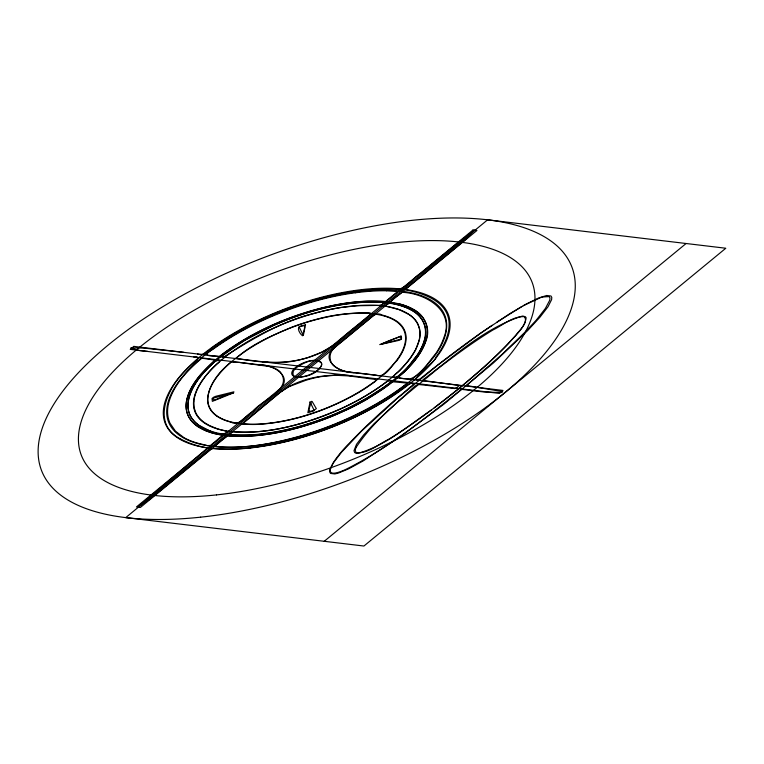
<?xml version="1.0" encoding="UTF-8"?>
<svg xmlns="http://www.w3.org/2000/svg" width="764" height="764" viewBox="0 0 764 764"><rect width="100%" height="100%" fill="white"/><g stroke="black" fill="none" stroke-linecap="round" stroke-linejoin="round"><path stroke-width="1.15" d="M207.292 448.258L137.701 507.124L149.878 499.217L210.071 449.738L213.166 448.42L219.344 448.821A70.078 29.395 -21 0 0 222.821 449.012L224.826 449.051A155.846 65.37 -21 0 0 255.491 447.15L257.783 446.854M200.865 374.494L215.009 360.102L201.83 358.211C187.371 370.464 173.065 385.132 168.405 404.089A152.332 63.899 -21 0 0 170.019 423.218L175.414 431.106L183.866 437.581A140.528 58.943 -21 0 0 202.25 444.285L207.416 445.632L210.501 445.422L222.811 435.184L213.166 433.264L205.707 430.657L197.599 426.388L192.671 422.234A130.186 54.607 -21 0 1 188.145 415.664C185.356 409.886 185.595 403.134 187.533 397.146A129.918 54.492 -21 0 1 200.827 374.494M277.561 390.815C295.716 377.588 273.034 364.266 259.225 364.762M335.816 346.617C317.662 359.844 340.343 373.166 354.152 372.679M404.385 371.676C394.596 378.533 398.932 378.361 409.886 379.02C421.059 375.048 428.432 362.088 435.957 353.331A156.725 65.742 -21 0 0 443.941 337.421C455.01 310.155 425.156 293.175 402.151 292.326C396.249 297.406 382.659 303.193 399.152 303.852A72.341 30.34 -21 0 1 400.393 304.177A128.218 53.786 -21 0 1 412.589 309.019C424.937 314.692 431.498 329.647 425.376 342.282A136.909 57.424 -21 0 1 417.65 356.692L415.501 359.624A111.63 46.824 -21 0 1 404.366 371.676M278.86 393.326L242.484 423.886L249.351 424.431A109.061 45.744 -21 0 0 257.124 424.431C292.526 422.492 327.126 410.449 357.81 393.049A124.398 52.181 -21 0 0 366.462 387.634L373.835 382.516M253.104 411.147C261.469 399.944 294.016 389.353 279.977 371.657A62.724 26.31 -21 0 0 274.362 368.162L271.516 367.15A55.151 23.13 -21 0 0 267.954 366.3L239.504 362.461L231.072 362.041C219.535 371.218 208.925 384.111 207.607 399.266A103.293 43.328 -21 0 0 216.26 415.692M365.106 322.379C370.11 318.999 375.248 310.91 382.239 315.074A117.417 49.249 -21 0 1 396.583 321.081C402.246 324.729 406.247 331.06 406.123 337.917A107.982 45.296 -21 0 1 396.984 360.589C390.862 366.032 385.705 378.476 375.726 375.114L359.949 373.233C350.934 372.163 340.754 372.125 333.639 365.641A61.683 25.871 -21 0 1 330.182 358.641C328.797 349.205 338.929 344.497 344.745 339.14L364.629 322.771M324.232 541.294L686.101 243.506M251.9 412.13C245.387 415.75 239.476 426.847 230.776 422.1A110.006 46.146 -21 0 1 216.25 415.702M279.462 392.83L288.725 386.737L305.877 380.291A56.316 23.617 -21 0 1 321.052 376.614L335.043 375.239L348.861 375.936L376.977 379.651L374.484 382.096M389.248 383.251L391.187 381.713L390.156 381.102A9.101 3.82 -21 0 0 389.353 381.016L387.348 381.379L381.408 385.667A139.764 58.627 -21 0 1 360.618 398.741A110.283 46.26 -21 0 1 340.887 408.74C307.281 423.18 270.475 434.563 233.507 431.67A1.385 0.583 -21 0 0 232.724 431.899L228.856 434.869L249.732 434.955M331.872 346.197L321.644 352.271L308.408 357.399A54.75 22.968 -21 0 1 301.732 359.3C280.187 365.268 257.707 361.792 236.076 358.459C251.089 344.249 273.044 335.148 292.24 327.021A108.125 45.353 -21 0 1 318.493 318.769C333.687 314.682 349.406 312.992 365.106 312.782C366.405 312.734 372.975 312.17 370.177 314.625C361.066 323.153 350.686 330.182 341.489 338.614C320.737 358.201 290.587 364.39 262.845 361.783M281.534 391.292C301.217 377.244 326.887 373.682 350.533 375.659M434.248 407.842L459.794 387.978L482.208 368.754A438.565 183.952 -21 0 0 515.633 335.606C518.832 330.64 529.29 322.217 524.066 316.315A6.055 2.54 -21 0 0 522.662 316.134M431.163 410.163C408.1 425.959 385.581 445.546 358.259 453.262A9.187 3.849 -21 0 1 356.349 453.253L354.649 452.584L353.99 450.703L356.511 444.323L363.568 435.031L374.14 423.628L414.776 386.212L418.003 384.435L423.781 385.046A66.067 27.714 -21 0 0 425.013 385.171L454.59 388.532L456.614 387.845L459.345 385.467L423.886 380.615M382.649 384.808L383.28 384.387M492.188 325.292C467.358 342.033 443.531 360.255 420.095 378.858C404.987 384.483 436.998 360.809 436.072 356.893A155.388 65.179 -21 0 0 448.974 327.489C451.343 302.649 425.07 293.51 405.407 289.785A2.053 0.859 -21 0 1 405.378 289.298L464.579 240.335L474.492 230.174L456.175 244.165L420.773 273.273C413.057 278.029 407.317 286.806 398.55 289.441C380.749 288.286 362.785 289.661 345.232 292.784C299.679 301.035 255.482 318.387 217.148 344.449C210.711 347.41 205.659 356.798 197.551 354.028M496.963 322.102L521.898 306.488M523.235 305.724L540.645 297.578A15.834 6.647 -21 0 1 542.698 296.986L549.058 296.594L550.004 297.922L549.746 300.204L545.391 308.446L536.07 320.383L524.897 332.254L502.712 353.77L466.451 385.505L502.464 391.607A2.225 0.936 -21 0 1 502.626 391.875L501.413 392.505A3.6 1.509 -21 0 1 500.888 392.534L483.144 391.903L461.427 389.353C424.612 418.806 387.396 448.812 344.956 469.822C313.336 483.65 341.317 450.798 349.215 443.397C363.272 428.432 378.381 414.546 393.804 401.043C398.751 396.631 404.06 392.639 408.931 388.15C409.81 387.09 415.368 384.254 412.102 383.48A7.487 3.142 -21 0 0 411.242 383.433L408.711 384.12L391.569 396.487A154.939 64.988 -21 0 1 369.738 409.514L359.51 414.833A151.005 63.336 -21 0 1 257.831 446.768M301.942 325.836C307.367 323.85 302.773 333.008 302.659 335.788C300.281 334.642 295.897 327.384 300.328 326.429A11.145 4.67 -21 0 1 301.942 325.836M522.127 316.153C484.376 328.014 454.255 356.33 423.027 379.727A1.27 0.535 -21 0 0 422.903 380.004L423.686 380.558M386.594 290.788L397.309 291.514A1.308 0.554 -21 0 1 397.356 291.781L385.553 301.522L367.732 301.322A122.412 51.341 -21 0 0 336.676 304.807C294.627 313.135 253.982 330.239 219.793 356.225A1.289 0.544 -21 0 1 219.134 356.406C210.31 355.632 199.948 356.826 213.137 349.196A52 21.812 -21 0 1 215.142 347.763C238.731 330.965 265.012 318.235 292.211 308.455A146.879 61.607 -21 0 1 355.394 292.755M193.617 356.903C200.798 355.776 197.561 360.99 193.416 363.148A92.826 38.935 -21 0 0 186.387 369.757C168.051 386.823 150.221 423.285 180.304 438.861M147.853 351.44L139.535 350.581L130.759 347.897L137.902 347.887A168.863 70.832 -21 0 1 146.984 348.432L183.732 352.376M398.779 304.951L390.547 302.907L387.052 304.33A23.235 9.751 -21 0 0 386.517 304.769L385.686 305.667A1.843 0.774 -21 0 0 385.648 306.011L399.295 309.716L409.351 314.692A117.666 49.354 -21 0 1 414.68 319.285A112.432 47.158 -21 0 1 417.927 324.07L419.426 328.195A120.626 50.596 -21 0 1 419.379 339.875L415.435 350.218L410.172 358.316A162.484 68.149 -21 0 1 399.448 370.75C397.633 372.88 393.947 374.341 393.45 377.101C403.554 378.19 410.726 361.372 417.058 355.604A130.31 54.655 -21 0 0 424.564 339.951C428.69 328.262 422.387 315.312 411.49 310.117A144.74 60.709 -21 0 0 398.77 304.96M180.333 438.851A200.302 84.021 -21 0 0 199.079 446.157L207.197 447.943A2.168 0.907 -21 0 1 207.292 448.258M389.258 383.251A59.993 25.164 -21 0 1 383.165 387.711L367.369 397.805L350.074 407.183A126.7 53.146 -21 0 1 249.761 434.917M355.365 292.793A149.61 62.753 -21 0 1 386.613 290.778M193.808 401.854L194.104 407.642L195.785 412.722A123.921 51.981 -21 0 0 204.618 422.693L209.556 425.605L217.473 428.833A95.834 40.196 -21 0 0 219.975 429.578L227.156 431.431A1.91 0.802 -21 0 1 227.07 431.841C220.586 438.66 205.946 428.461 199.328 425.529A134.368 56.364 -21 0 1 193.407 420.21C182.395 407.699 190.351 390.051 198.821 378.591A121.743 51.064 -21 0 1 209.479 366.653L214.904 361.41L218.313 360.274A8.299 3.486 -21 0 1 219.039 360.369C221.293 361.42 216.556 363.855 215.792 365.068A118.2 49.574 -21 0 0 204.953 376.986C199.557 384.321 194.629 392.591 193.808 401.854M329.876 469.812L329.714 472.037L330.535 473.432L334.804 473.957L338.366 473.088L348.604 468.838L362.929 461.064L401.262 436.005L444.381 403.793L493.468 362.89L527.609 330.631L539.986 317.165L548.065 306.67L551.618 299.612L551.78 297.387L550.968 295.993L546.69 295.477L538.534 298.027L526.224 304.034L510.008 313.546L480.231 333.419L437.113 365.631L397.624 398.139L361.467 431.192L341.508 452.259L333.429 462.755L329.876 469.812M292.803 372.889L293.281 375.21A15.557 6.523 -21 0 0 295.611 376.767C304.96 377.989 316.802 374.217 321.52 365.574A17.276 7.248 -21 0 0 321.3 362.89C313.918 356.979 302.897 363.311 296.136 367.799A17.734 7.439 -21 0 0 293.233 371.533L292.803 372.889M212.707 398.436L212.698 398.569A9.359 3.925 -21 0 0 212.745 399.123L213.758 399.964L216.202 399.419L233.908 391.817L215.725 396.306L213.614 397.213L212.707 398.436M308.885 410.507L309.286 411.49L311.979 410.956A14.602 6.122 -21 0 0 313.746 410.392L316.334 408.654L312.132 401.453A2.789 1.165 -21 0 0 311.445 401.406L309.544 407.432A37.169 15.595 -21 0 0 309.363 408.511L308.885 410.507M305.543 324.671L303.308 335.501L299.096 326.801L305.543 324.671M310.069 401.94L307.835 412.761L314.281 410.64L310.069 401.94M401.511 338.29L400.909 339.455L399.018 340.352L381.055 344.306L388.79 340.878A47.97 20.122 -21 0 1 389.869 340.467L393.479 339.14A35.507 14.898 -21 0 0 394.549 338.719L400.174 336.628L401.52 337.535A9.951 4.173 -21 0 1 401.511 338.29M356.014 447.523L355.222 449.901L356.024 452.708C367.942 453.892 378.352 444.256 388.599 439.376C411.099 425.5 432.348 409.695 452.995 393.221C472.343 377.569 491.271 361.296 508.576 343.38C514.821 335.482 524.725 328.291 526.157 317.795L525.384 316.707C513.465 315.532 503.056 325.158 492.809 330.038C473.174 342.129 454.523 355.757 436.33 369.919C407.938 393.727 376.652 416.256 356.014 447.523M221.426 356.33L222.467 357.084A5.472 2.302 -21 0 0 223.556 357.084C251.566 339.627 280.856 321.329 313.727 313.45A113.358 47.549 -21 0 1 340.324 307.548L357.18 305.743L379.192 305.39L381.924 304.569L383.958 302.764A1.471 0.611 -21 0 0 383.9 302.506L382.525 302.181A61.693 25.881 -21 0 0 378.973 302.067C349.387 301.474 319.915 307.309 292.306 317.824A132.621 55.629 -21 0 0 273.541 325.474L244.824 340.267L221.426 356.33M215.267 445.737L214.636 446.386C243.592 449.356 272.662 443.788 300.453 435.977A152.8 64.09 -21 0 0 335.444 423.8C360.971 413.257 385.648 400.088 407.508 383.089L392.381 381.742L382.821 389.019L365.259 400.307L350.265 408.186L334.584 415.205A129.947 54.502 -21 0 1 291.963 429.406C271.058 434.802 249.36 437.247 227.796 435.747L225.953 436.989A62.629 26.272 -21 0 0 219.755 441.678L215.267 445.737M133.834 346.388L130.214 349.368L499.389 393.412L503.008 390.433L133.834 346.388M472.973 230.012L136.431 506.952L140.404 507.43L476.946 230.48L472.973 230.012M487.623 219.822L125.754 517.61L363.922 546.031L725.8 248.243L487.623 219.822M233.65 392.82L212.335 401.367L212.039 398.445L233.65 392.82M401.043 336.064L379.727 344.612L401.339 338.996L401.043 336.064M257.478 435.528A127.512 53.49 -21 0 0 426.627 325.913A127.512 53.49 -21 0 0 235.961 344.717A127.512 53.49 -21 0 0 257.478 435.528M263.36 433.971A125.64 52.697 -21 0 0 424.154 324.156A125.64 52.697 -21 0 0 232.552 348.031A125.64 52.697 -21 0 0 263.36 433.971M264.191 431.039A119.719 50.214 -21 0 0 418.806 326.801A119.719 50.214 -21 0 0 237.069 348.308A119.719 50.214 -21 0 0 264.191 431.039M270.762 423.017A104.572 43.863 -21 0 0 404.442 331.566A104.572 43.863 -21 0 0 244.862 351.574A104.572 43.863 -21 0 0 270.762 423.017M300.644 377.005A15.834 6.647 -21 0 0 321.577 363.368A15.834 6.647 -21 0 0 297.845 365.775A15.834 6.647 -21 0 0 300.644 377.005M253.954 445.813A148.054 62.104 -21 0 0 445.374 316.964A148.054 62.104 -21 0 0 220.739 343.38A148.054 62.104 -21 0 0 253.954 445.813M250.048 447.99A151.673 63.622 -21 0 0 449.117 316.907A151.673 63.622 -21 0 0 220.901 341.26A151.673 63.622 -21 0 0 250.048 447.99M200.617 517.171A284.027 119.136 -21 0 0 573.411 271.697A284.027 119.136 -21 0 0 146.039 317.289A284.027 119.136 -21 0 0 200.617 517.171M216.527 494.9A241.424 101.268 -21 0 0 533.396 286.252A241.424 101.268 -21 0 0 170.133 325.006A241.424 101.268 -21 0 0 216.527 494.9"/></g></svg>
